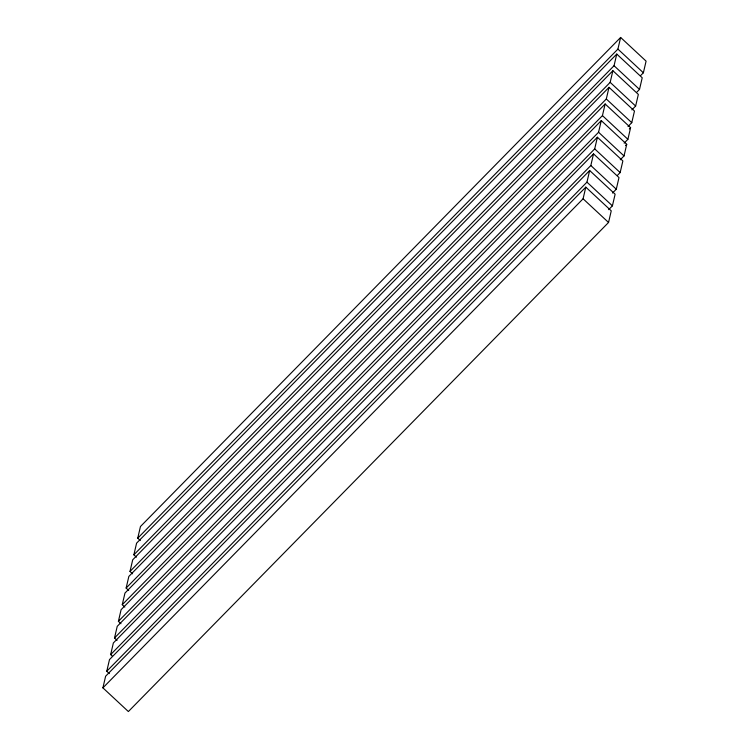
<?xml version="1.0" encoding="UTF-8"?>
<svg xmlns="http://www.w3.org/2000/svg" width="749" height="749" viewBox="0 0 749 749"><rect width="100%" height="100%" fill="white"/><g stroke="black" fill="none" stroke-linecap="round" stroke-linejoin="round"><path stroke-width="1.12" d="M102.913 687.863L105.618 676.216L585.793 187.138L611.25 210.834L608.544 222.472L128.369 711.55L102.913 687.863L583.087 198.785L585.793 187.138M109.326 673.594L106.779 671.226L109.494 659.588L589.66 170.51L615.126 194.197L612.41 205.844L608.665 209.664M112.35 656.171L110.655 654.598L113.361 642.951L593.536 153.873L618.992 177.569L616.287 189.207L612.532 193.027M117.069 640.329L114.522 637.961L117.237 626.323L597.402 137.245L622.868 160.932L620.153 172.579L617.653 175.126M120.945 623.702L118.398 621.333L121.104 609.686L601.278 120.608L626.735 144.304L624.029 155.942L620.275 159.762M124.811 607.064L122.265 604.696L124.971 593.058L605.145 103.98L630.602 127.667L627.896 139.314L624.142 143.134M128.678 590.437L126.132 588.068L128.847 576.421L609.012 87.343L634.478 111.039L631.763 122.677L628.018 126.506M132.554 573.8L130.008 571.431L132.713 559.793L612.888 70.715L638.345 94.402L635.639 106.049L631.884 109.869M136.421 557.172L133.874 554.803L136.59 543.156L616.755 54.078L642.221 77.774L639.506 89.412L637.006 91.968M140.297 540.535L137.75 538.166L140.456 526.528L620.631 37.45L646.087 61.137L643.382 72.784L640.872 75.331M106.779 671.226L586.954 182.147L589.66 170.51M110.655 654.598L590.821 165.52L593.536 153.873M114.522 637.961L594.697 148.882L597.402 137.245M118.398 621.333L598.563 132.255L601.278 120.608M122.265 604.696L602.439 115.618L605.145 103.98M126.132 588.068L606.306 98.99L609.012 87.343M130.008 571.431L610.173 82.362L612.888 70.715M133.874 554.803L614.049 65.725L616.755 54.078M137.75 538.166L617.916 49.097L620.631 37.45M629.357 128.94L630.602 127.667M625.481 145.578L626.735 144.304M617.916 49.097L643.382 72.784M614.049 65.725L639.506 89.412M610.173 82.362L635.639 106.049M606.306 98.99L631.763 122.677M602.439 115.618L627.896 139.314M598.563 132.255L624.029 155.942M594.697 148.882L620.153 172.579M590.821 165.52L616.287 189.207M586.954 182.147L612.41 205.844M583.087 198.785L608.544 222.472"/></g></svg>
